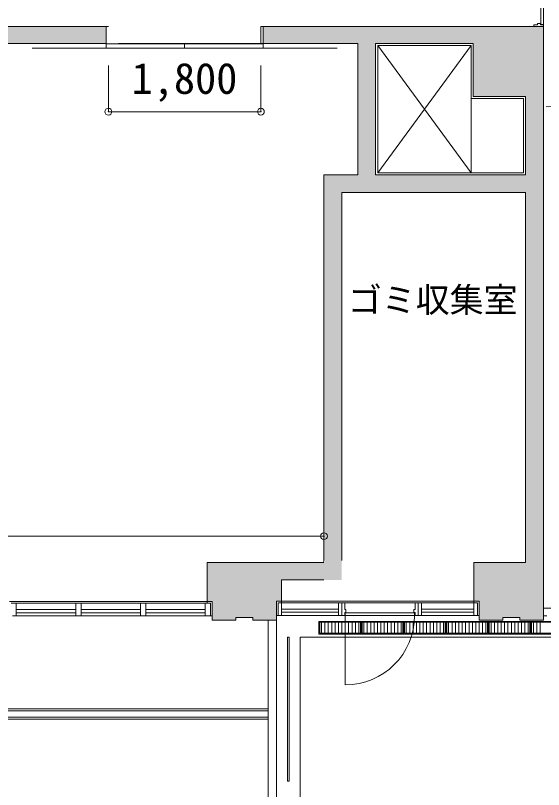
# Model space of a CAD drawing. Units: millimetres, scale not verified. Extents: x -41541 to 40812, y -111456 to -40681.
# Drawn here: x 17634 to 23865, y -101245 to -92111 of the extents above; entities that cross this region are included whole.
import ezdxf
from ezdxf.enums import TextEntityAlignment as Align

# ---------------------------------------------------------------- set-up
doc = ezdxf.new("R2010")
doc.units = ezdxf.units.MM
doc.header["$LTSCALE"] = 200
doc.header["$PDMODE"] = 32
doc.header["$PDSIZE"] = 80
for name, color, linetype, lineweight in [('0-1_躯体', 7, 'Continuous', 9), ('0-2_建具', 7, 'Continuous', 9), ('0-3_仕上', 4, 'Continuous', 5), ('0-5_設備機器', 7, 'Continuous', 9), ('0-6_寸法', 4, 'Continuous', 5)]:
    doc.layers.add(name, color=color, linetype=linetype, lineweight=lineweight)
doc.layers.add('0-4_室名', color=7, linetype='Continuous')
doc.styles.add('ＭＳ ゴシック', font='')
doc.styles.add('ＭＳ Ｐゴシック', font='')
doc.styles.get('ＭＳ ゴシック').set_extended_font_data('MS Gothic')
doc.styles.get('ＭＳ Ｐゴシック').set_extended_font_data('MS PGothic')

msp = doc.modelspace()

# ---------------------------------------------------------------- linework, layer by layer
at = {"layer": '0-1_躯体'}
for p, q in [((18704.9, -92241.2), (18704.9, -92441.2)), ((20698.9, -92241.2), (23863.9, -92241.2)), ((23863.9, -92241.2), (23863.9, -99246.2)), ((21673.9, -92441.2), (17483.9, -92441.2)), ((21673.9, -93991.2), (21673.9, -92441.2)), ((23033.9, -92441.2), (21883.9, -92441.2)), ((21883.9, -93991.2), (21883.9, -92441.2)), ((23008.9, -92466.2), (21908.9, -92466.2)), ((21908.9, -93966.2), (21908.9, -92466.2)), ((23008.9, -92466.2), (21908.9, -93966.2)), ((23008.9, -93966.2), (21908.9, -92466.2)), ((23008.9, -92466.2), (23008.9, -93091.2)), ((23033.9, -92441.2), (23033.9, -93066.2)), ((23033.9, -93066.2), (23653.9, -93066.2)), ((23653.9, -93066.2), (23653.9, -93991.2)), ((23008.9, -93091.2), (23628.9, -93091.2)), ((23008.9, -93091.2), (23008.9, -93966.2)), ((23628.9, -93091.2), (23628.9, -93966.2)), ((23628.9, -93966.2), (21908.9, -93966.2)), ((21673.9, -93991.2), (21273.9, -93991.2)), ((21273.9, -98566.2), (21273.9, -93991.2)), ((23653.9, -93991.2), (21883.9, -93991.2)), ((23653.9, -94201.2), (21483.9, -94201.2)), ((23653.9, -94201.2), (23653.9, -98566.2)), ((19993.8, -98566.2), (21273.9, -98566.2)), ((23043.7, -98566.2), (23653.9, -98566.2)), ((23043.7, -98566.2), (23043.7, -99021.2)), ((20773.9, -98771.2), (20773.9, -99021.2)), ((19953.9, -99026.2), (17563.9, -99026.2)), ((19953.9, -99026.2), (19953.9, -99246.2)), ((20713.9, -99021.2), (20773.9, -99021.2)), ((20713.9, -99021.2), (20713.9, -103531.2)), ((23103.7, -99241.2), (23103.7, -99021.2)), ((23103.7, -99246.2), (23103.7, -99021.2)), ((26253.9, -99106.2), (23863.9, -99106.2)), ((19953.9, -99246.2), (20233.9, -99246.2)), ((20433.9, -99246.2), (20433.9, -99216.2)), ((20433.9, -99246.2), (20713.9, -99246.2)), ((20613.9, -99246.2), (20613.9, -100416.2)), ((23103.7, -99246.2), (23383.7, -99246.2)), ((23583.7, -99246.2), (23583.7, -99216.2)), ((23583.7, -99246.2), (23863.7, -99246.2)), ((23583.9, -99246.2), (23863.9, -99246.2)), ((20863.9, -99446.2), (20843.9, -99446.2)), ((20993.9, -99446.2), (20993.9, -103201.2)), ((29403.9, -99446.2), (20993.9, -99446.2)), ((-24046.1, -100291.2), (20613.9, -100291.2)), ((-24046.1, -100316.2), (20613.9, -100316.2)), ((-24046.1, -100391.2), (20613.9, -100391.2)), ((-24046.1, -100416.2), (20613.9, -100416.2))]:
    msp.add_line(p, q, dxfattribs=at)
for points in [[(20698.9, -92241.2), (20554.9, -92241.2), (20554.9, -92441.2)], [(20773.9, -98771.2), (21483.9, -98771.2), (21483.9, -94201.2)], [(20773.9, -98566.2), (19893.9, -98566.2), (19893.9, -99026.2)], [(23103.7, -99021.2), (23043.7, -99021.2), (20773.9, -99021.2)], [(20233.9, -99246.2), (20233.9, -99216.2), (20433.9, -99216.2)], [(23383.7, -99246.2), (23383.7, -99216.2), (23583.7, -99216.2)]]:
    msp.add_lwpolyline(points, dxfattribs=at)
at = {"layer": '0-1_躯体', "color": 9}
for points in [[(18848.9, -92241.2), (17483.9, -92241.2), (18848.9, -92441.2), (17483.9, -92441.2)], [(20554.9, -92241.2), (20554.9, -92441.2), (20698.9, -92241.2), (20698.9, -92441.2)], [(20698.9, -92241.2), (20698.9, -92441.2), (23033.9, -92241.2), (23033.9, -92441.2)], [(23863.9, -92241.2), (23033.9, -92241.2), (23863.9, -93066.2), (23033.9, -93066.2)], [(23863.9, -92241.2), (23653.9, -92241.2), (23863.9, -98566.2), (23653.9, -98566.2)], [(21883.9, -92441.2), (21673.9, -92441.2), (21883.9, -93991.2), (21673.9, -93991.2)], [(23653.9, -93066.2), (23653.9, -99246.2), (23863.5, -93066.2), (23863.5, -99246.2)], [(21483.9, -98776.2), (21483.9, -93991.2), (21273.9, -98776.2), (21273.9, -93991.2)], [(21283.9, -93991.2), (21283.9, -94201.2), (23653.9, -93991.2), (23653.9, -94201.2)], [(20773.9, -99021.2), (20773.9, -98566.2), (19893.9, -99021.2), (19893.9, -98566.2)], [(23043.7, -99021.2), (23653.9, -99021.2), (23043.7, -98566.2), (23653.9, -98566.2)], [(20713.9, -99021.2), (19893.9, -99021.2), (20713.9, -99026.2), (19893.9, -99026.2)], [(20713.9, -99216.2), (20713.9, -99026.2), (19953.9, -99216.2), (19953.9, -99026.2)], [(23103.7, -99021.2), (23103.7, -99216.2), (23653.9, -99021.2), (23653.9, -99216.2)], [(19953.9, -99246.2), (20233.9, -99246.2), (19953.9, -99216.2), (20233.9, -99216.2)], [(20713.9, -99246.2), (20713.9, -99216.2), (20433.9, -99246.2), (20433.9, -99216.2)], [(23383.7, -99216.2), (23103.7, -99216.2), (23383.7, -99246.2), (23103.7, -99246.2)], [(23583.7, -99216.2), (23583.7, -99246.2), (23863.9, -99216.2), (23863.9, -99246.2)]]:
    msp.add_solid(points, dxfattribs=at)
at = {"layer": '0-2_建具'}
for p, q in [((23833.9, -92216.2), (23833.9, -91236.2)), ((23863.9, -92216.2), (23863.9, -91236.2)), ((18729.9, -92241.2), (18729.9, -92441.2)), ((20529.9, -92241.2), (20554.9, -92241.2)), ((20529.9, -92441.2), (20529.9, -92241.2)), ((23828.9, -92206.2), (23793.9, -92206.2)), ((23828.9, -92221.2), (23828.9, -92206.2)), ((23863.9, -92221.2), (23828.9, -92221.2)), ((23863.9, -92216.2), (23833.9, -92216.2)), ((23863.9, -92241.2), (23863.9, -92221.2)), ((18729.9, -92441.2), (18704.9, -92441.2)), ((18704.9, -92495.5), (18704.9, -92446.2)), ((18729.9, -92446.2), (18704.9, -92446.2)), ((18729.9, -92496.1), (18704.9, -92496.1)), ((20529.9, -92446.2), (18729.9, -92446.2)), ((19629.9, -92496.1), (18729.9, -92496.1)), ((18731.7, -92496.1), (18729.9, -92496.1)), ((19629.9, -92496.2), (19629.9, -92446.2)), ((20554.9, -92496.1), (19629.9, -92496.1)), ((20554.9, -92446.2), (20529.9, -92446.2)), ((20554.9, -92496.1), (20554.9, -92446.2)), ((17564, -99026.2), (19933.9, -99026.2)), ((19933.9, -99046.2), (17583.9, -99046.2)), ((17643.9, -99196.2), (17643.9, -99046.2)), ((18347.6, -99196.2), (18347.6, -99046.2)), ((18407.6, -99196.2), (18407.6, -99046.2)), ((19110.9, -99196.2), (19110.9, -99046.2)), ((19170.9, -99196.2), (19170.9, -99046.2)), ((19873.9, -99196.2), (19873.9, -99046.2)), ((19953.9, -99026.2), (19893.9, -99026.2)), ((19893.9, -99046.2), (19893.9, -99026.2)), ((19933.9, -99196.2), (19933.9, -99046.2)), ((20713.9, -99021.2), (20713.9, -99191.2)), ((20733.8, -99191.2), (20733.8, -99041.2)), ((23083.8, -99041.2), (20733.8, -99041.2)), ((20773.9, -99041.2), (20773.9, -99191.2)), ((21443.8, -99191.2), (21443.8, -99041.2)), ((21483.8, -99191.2), (21483.8, -99041.2)), ((21518.8, -99121.2), (21518.8, -99041.2)), ((22348.8, -99121.2), (22348.8, -99041.2)), ((22383.8, -99041.2), (22383.8, -99191.2)), ((22423.8, -99041.2), (22423.8, -99191.2)), ((23103.7, -99021.2), (23043.7, -99021.2)), ((23043.7, -99041.2), (23043.7, -99021.2)), ((23043.8, -99191.2), (23043.8, -99041.2)), ((23083.8, -99191.2), (23083.8, -99041.2)), ((23083.8, -99191.2), (23083.8, -99041.2)), ((23103.7, -99021.2), (23103.7, -99191.2)), ((23103.7, -99021.2), (23103.7, -99191.2)), ((17643.9, -99121.2), (18347.6, -99121.2)), ((17643.9, -99158.7), (18347.6, -99158.7)), ((18407.6, -99121.2), (19110.9, -99121.2)), ((18407.6, -99158.7), (19110.9, -99158.7)), ((19873.9, -99121.2), (19170.9, -99121.2)), ((19873.9, -99158.7), (19170.9, -99158.7)), ((21443.8, -99116.2), (20773.9, -99116.2)), ((21443.8, -99153.7), (20773.9, -99153.7)), ((21533.8, -99121.2), (21518.8, -99121.2)), ((21518.8, -99156.2), (21533.8, -99156.2)), ((21518.8, -99191.2), (21518.8, -99156.2)), ((21523.8, -99191.2), (21523.8, -99161.2)), ((21523.8, -99161.2), (22343.8, -99161.2)), ((21533.8, -99156.2), (21533.8, -99121.2)), ((22333.8, -99156.2), (22333.8, -99121.2)), ((22333.8, -99156.2), (22333.8, -99121.2)), ((22333.8, -99121.2), (22348.8, -99121.2)), ((22348.8, -99156.2), (22333.8, -99156.2)), ((22343.8, -99191.2), (22343.8, -99161.2)), ((22348.8, -99191.2), (22348.8, -99156.2)), ((23043.8, -99116.2), (22423.8, -99116.2)), ((23043.8, -99153.7), (22423.8, -99153.7)), ((23863.9, -99196.2), (23863.9, -99106.2)), ((23928.9, -99106.2), (23863.9, -99106.2)), ((17599.2, -99196.2), (19953.9, -99196.2)), ((20749.1, -99191.2), (20713.9, -99191.2)), ((20749.1, -99191.2), (21572.6, -99191.2)), ((21483.8, -99191.2), (21518.8, -99191.2)), ((21523.8, -99191.2), (22343.8, -99191.2)), ((21528.5, -99191.2), (23103.7, -99191.2)), ((22383.8, -99191.2), (22348.8, -99191.2)), ((23903.9, -99196.2), (23863.9, -99196.2))]:
    msp.add_line(p, q, dxfattribs=at)
at = {"layer": '0-2_建具', "color": 4, "lineweight": 5}
for p, q in [((17829.9, -92496.1), (18731.7, -92496.1)), ((20528, -92496.1), (21429.9, -92496.1)), ((21523.8, -99191.2), (21523.8, -100011.2))]:
    msp.add_line(p, q, dxfattribs=at)
at = {"layer": '0-2_建具'}
for points in [[(20529.9, -92441.2), (20554.9, -92441.2), (20554.9, -92241.2)], [(23793.9, -92206.2), (23793.9, -92221.2), (23748.9, -92221.2)], [(23748.9, -92221.2), (23748.9, -92241.2), (23863.9, -92241.2)], [(20713.9, -99021.2), (20773.9, -99021.2), (20773.9, -99041.2)]]:
    msp.add_lwpolyline(points, dxfattribs=at)
at = {"layer": '0-2_建具', "color": 4, "lineweight": 5}
for centre, radius, start, end in [((23863.9, -92216.2), 975, 271.76323, 90), ((21523.8, -99191.2), 820, 270, 0)]:
    msp.add_arc(centre, radius, start, end, dxfattribs=at)
at = {"layer": '0-3_仕上', "color": 7, "lineweight": 9}
for p, q in [((21213.9, -99411.2), (21213.9, -99261.2)), ((21713.9, -99261.2), (21213.9, -99261.2)), ((21213.9, -99411.2), (21213.9, -99261.2)), ((21223.9, -99401.2), (21223.9, -99271.2)), ((21703.9, -99271.2), (21223.9, -99271.2)), ((21703.9, -99401.2), (21703.9, -99271.2)), ((21713.9, -99411.2), (21713.9, -99261.2)), ((21713.9, -99411.2), (21713.9, -99261.2)), ((22213.9, -99261.2), (21713.9, -99261.2)), ((21713.9, -99411.2), (21713.9, -99261.2)), ((21723.9, -99401.2), (21723.9, -99271.2)), ((22203.9, -99271.2), (21723.9, -99271.2)), ((22203.9, -99401.2), (22203.9, -99271.2)), ((22213.9, -99411.2), (22213.9, -99261.2)), ((22213.9, -99411.2), (22213.9, -99261.2)), ((22713.9, -99261.2), (22213.9, -99261.2)), ((22213.9, -99411.2), (22213.9, -99261.2)), ((22223.9, -99401.2), (22223.9, -99271.2)), ((22703.9, -99271.2), (22223.9, -99271.2)), ((22703.9, -99401.2), (22703.9, -99271.2)), ((22713.9, -99411.2), (22713.9, -99261.2)), ((22713.9, -99411.2), (22713.9, -99261.2)), ((23213.9, -99261.2), (22713.9, -99261.2)), ((22713.9, -99411.2), (22713.9, -99261.2)), ((22723.9, -99401.2), (22723.9, -99271.2)), ((23203.9, -99271.2), (22723.9, -99271.2)), ((23203.9, -99401.2), (23203.9, -99271.2)), ((23213.9, -99411.2), (23213.9, -99261.2)), ((23213.9, -99411.2), (23213.9, -99261.2)), ((23713.9, -99261.2), (23213.9, -99261.2)), ((23213.9, -99411.2), (23213.9, -99261.2)), ((23223.9, -99401.2), (23223.9, -99271.2)), ((23703.9, -99271.2), (23223.9, -99271.2)), ((23703.9, -99401.2), (23703.9, -99271.2)), ((23713.9, -99411.2), (23713.9, -99261.2)), ((23713.9, -99411.2), (23713.9, -99261.2)), ((24213.9, -99261.2), (23713.9, -99261.2)), ((23713.9, -99411.2), (23713.9, -99261.2)), ((23723.9, -99401.2), (23723.9, -99271.2)), ((24203.9, -99271.2), (23723.9, -99271.2)), ((21713.9, -99411.2), (21213.9, -99411.2)), ((21703.9, -99401.2), (21223.9, -99401.2)), ((22213.9, -99411.2), (21713.9, -99411.2)), ((22203.9, -99401.2), (21723.9, -99401.2)), ((22713.9, -99411.2), (22213.9, -99411.2)), ((22703.9, -99401.2), (22223.9, -99401.2)), ((23213.9, -99411.2), (22713.9, -99411.2)), ((23203.9, -99401.2), (22723.9, -99401.2)), ((23713.9, -99411.2), (23213.9, -99411.2)), ((23703.9, -99401.2), (23223.9, -99401.2)), ((24213.9, -99411.2), (23713.9, -99411.2)), ((24203.9, -99401.2), (23723.9, -99401.2))]:
    msp.add_line(p, q, dxfattribs=at)
at = {"layer": '0-3_仕上'}
for p, q in [((21245.3, -99271.2), (21245.3, -99401.2)), ((21285.3, -99271.2), (21285.3, -99401.2)), ((21325.3, -99271.2), (21325.3, -99401.2)), ((21365.3, -99271.2), (21365.3, -99401.2)), ((21405.3, -99271.2), (21405.3, -99401.2)), ((21445.3, -99271.2), (21445.3, -99401.2)), ((21485.3, -99271.2), (21485.3, -99401.2)), ((21525.3, -99271.2), (21525.3, -99401.2)), ((21565.3, -99271.2), (21565.3, -99401.2)), ((21605.3, -99271.2), (21605.3, -99401.2)), ((21645.3, -99271.2), (21645.3, -99401.2)), ((21685.3, -99271.2), (21685.3, -99401.2)), ((21745.3, -99271.2), (21745.3, -99401.2)), ((21785.3, -99271.2), (21785.3, -99401.2)), ((21825.3, -99271.2), (21825.3, -99401.2)), ((21865.3, -99271.2), (21865.3, -99401.2)), ((21905.3, -99271.2), (21905.3, -99401.2)), ((21945.3, -99271.2), (21945.3, -99401.2)), ((21985.3, -99271.2), (21985.3, -99401.2)), ((22025.3, -99271.2), (22025.3, -99401.2)), ((22065.3, -99271.2), (22065.3, -99401.2)), ((22105.3, -99271.2), (22105.3, -99401.2)), ((22145.3, -99271.2), (22145.3, -99401.2)), ((22185.3, -99271.2), (22185.3, -99401.2)), ((22245.3, -99271.2), (22245.3, -99401.2)), ((22285.3, -99271.2), (22285.3, -99401.2)), ((22325.3, -99271.2), (22325.3, -99401.2)), ((22365.3, -99271.2), (22365.3, -99401.2)), ((22405.3, -99271.2), (22405.3, -99401.2)), ((22445.3, -99271.2), (22445.3, -99401.2)), ((22485.3, -99271.2), (22485.3, -99401.2)), ((22525.3, -99271.2), (22525.3, -99401.2)), ((22565.3, -99271.2), (22565.3, -99401.2)), ((22605.3, -99271.2), (22605.3, -99401.2)), ((22645.3, -99271.2), (22645.3, -99401.2)), ((22685.3, -99271.2), (22685.3, -99401.2)), ((22745.3, -99271.2), (22745.3, -99401.2)), ((22785.3, -99271.2), (22785.3, -99401.2)), ((22825.3, -99271.2), (22825.3, -99401.2)), ((22865.3, -99271.2), (22865.3, -99401.2)), ((22905.3, -99271.2), (22905.3, -99401.2)), ((22945.3, -99271.2), (22945.3, -99401.2)), ((22985.3, -99271.2), (22985.3, -99401.2)), ((23025.3, -99271.2), (23025.3, -99401.2)), ((23065.3, -99271.2), (23065.3, -99401.2)), ((23105.3, -99271.2), (23105.3, -99401.2)), ((23145.3, -99271.2), (23145.3, -99401.2)), ((23185.3, -99271.2), (23185.3, -99401.2)), ((23245.3, -99271.2), (23245.3, -99401.2)), ((23285.3, -99271.2), (23285.3, -99401.2)), ((23325.3, -99271.2), (23325.3, -99401.2)), ((23365.3, -99271.2), (23365.3, -99401.2)), ((23405.3, -99271.2), (23405.3, -99401.2)), ((23445.3, -99271.2), (23445.3, -99401.2)), ((23485.3, -99271.2), (23485.3, -99401.2)), ((23525.3, -99271.2), (23525.3, -99401.2)), ((23565.3, -99271.2), (23565.3, -99401.2)), ((23605.3, -99271.2), (23605.3, -99401.2)), ((23645.3, -99271.2), (23645.3, -99401.2)), ((23685.3, -99271.2), (23685.3, -99401.2)), ((23745.3, -99271.2), (23745.3, -99401.2)), ((23785.3, -99271.2), (23785.3, -99401.2)), ((23825.3, -99271.2), (23825.3, -99401.2))]:
    msp.add_line(p, q, dxfattribs=at)
at = {"layer": '0-5_設備機器'}
for p, q in [((20713.9, -99246.2), (20613.9, -99246.2)), ((20613.9, -99246.2), (20613.9, -103201.2)), ((20713.9, -99246.2), (20713.9, -103201.2)), ((20863.9, -99446.2), (20843.9, -99446.2)), ((20843.9, -101146.2), (20843.9, -99446.2)), ((20863.9, -99446.2), (20863.9, -101146.2)), ((20863.9, -101146.2), (20843.9, -101146.2))]:
    msp.add_line(p, q, dxfattribs=at)
at = {"layer": '0-6_寸法'}
for p, q in [((18729.9, -93246.2), (18729.9, -92702.1)), ((20529.9, -93246.2), (20529.9, -92702.1)), ((18729.9, -93246.2), (20529.9, -93246.2)), ((4688.9, -98255.3), (21273.9, -98255.3))]:
    msp.add_line(p, q, dxfattribs=at)
for p in [(18729.9, -93246.2), (20529.9, -93246.2), (21273.9, -98255.3)]:
    msp.add_point(p, dxfattribs=at)

# ---------------------------------------------------------------- texts
at = {"layer": '0-4_室名', "style": 'ＭＳ Ｐゴシック'}
msp.add_text('ゴミ収集室', height=293.3, dxfattribs=at).set_placement((21557.2, -95701.6), align=Align.BOTTOM_LEFT)
at = {"layer": '0-6_寸法', "style": 'ＭＳ ゴシック'}
msp.add_text('1,800', height=366.6, dxfattribs=at).set_placement((19004.9, -93146.2), align=Align.BOTTOM_LEFT)

# ---------------------------------------------------------------- next in the draw order: wipeouts: each hides what was drawn before it
for points in [[(18704.9, -92241.2), (18704.9, -92441.2), (18848.9, -92441.2), (18848.9, -92241.2)], [(21483.9, -98776.1), (21483.9, -98565.9), (21274.3, -98565.9), (21274.3, -98776.1)]]:
    msp.add_wipeout(points)

# ---------------------------------------------------------------- next in the draw order: linework, layer by layer
at = {"layer": '0-1_躯体'}
msp.add_line((9573.9, -92241.2), (18704.9, -92241.2), dxfattribs=at)

# ---------------------------------------------------------------- next in the draw order: wipeouts: each hides what was drawn before it
msp.add_wipeout([(21273.1, -98779), (21495.8, -98779), (21495.8, -98545.1), (21273.1, -98545.1)])

# ---------------------------------------------------------------- next in the draw order: linework, layer by layer
at = {"layer": '0-1_躯体', "color": 9}
for points in [[(21273.9, -98545.1), (21273.9, -98771.2), (21483.9, -98545.1), (21483.9, -98771.2)], [(21273.1, -98566.2), (20773.9, -98566.2), (21273.1, -98771.2), (20773.9, -98771.2)]]:
    msp.add_solid(points, dxfattribs=at)

# ---------------------------------------------------------------- next in the draw order: wipeouts: each hides what was drawn before it
msp.add_wipeout([(18848.9, -92241.2), (18704.9, -92241.2), (18704.9, -92441.2), (18848.9, -92441.2)])

# ---------------------------------------------------------------- next in the draw order: linework, layer by layer
at = {"layer": '0-2_建具'}
for p in [(18729.9, -92241.2), (18704.9, -92441.2)]:
    msp.add_line(p, (18704.9, -92241.2), dxfattribs=at)

doc.saveas('drawing.dxf')
